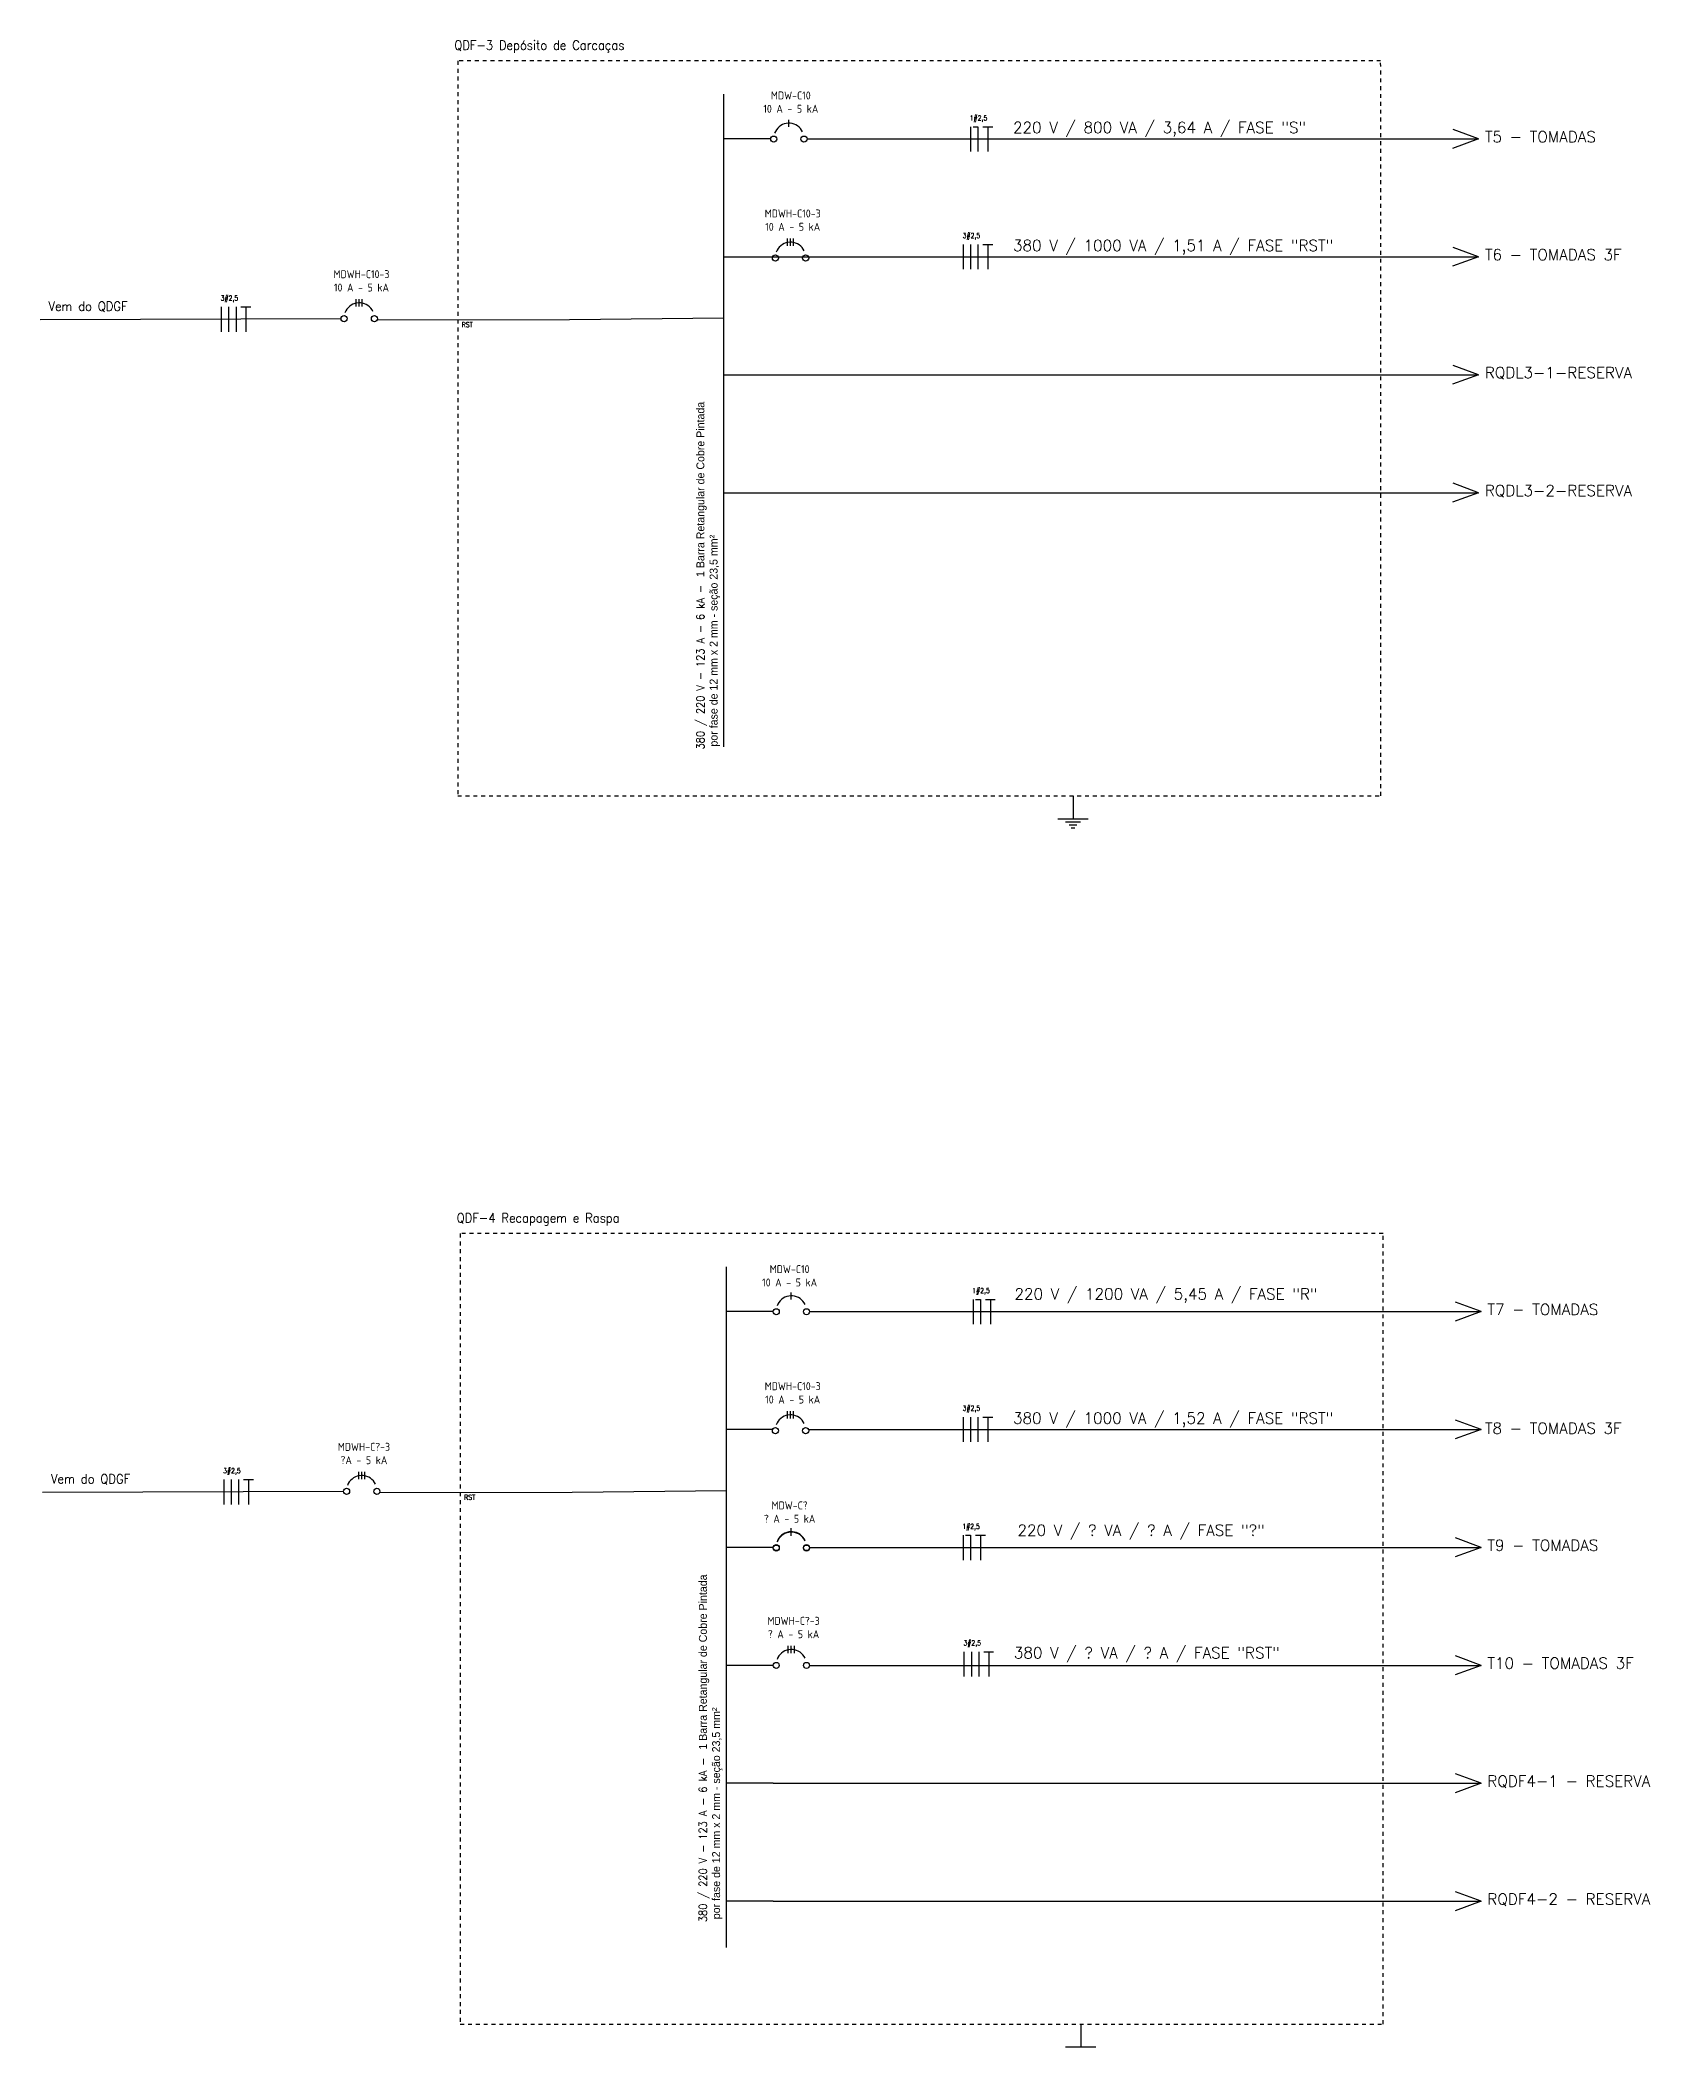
# Model space of a CAD drawing. Extents: x 196 to 641, y -49 to 322.
# Drawn here: x 523.6 to 564.6, y 75.4 to 126.6 of the extents above; entities that cross this region are included whole.
import ezdxf

# ---------------------------------------------------------------- set-up
doc = ezdxf.new("R2010")
doc.units = 0
doc.header["$MEASUREMENT"] = 0
doc.linetypes.add('DASHED2', pattern=[0.375, 0.25, -0.125])
for name, color, linetype in [('ELET_UNIFILAR_TEXTO', 4, 'Continuous'), ('ELET_UNIFILAR_TEXTO2', 4, 'Continuous'), ('ELT_UNIFILAR_DESENHO', 5, 'Continuous')]:
    doc.layers.add(name, color=color, linetype=linetype)
doc.styles.add('textstyle4', font='arial.ttf')
doc.styles.add('textstyle5', font='')
doc.styles.add('textstyle7', font='romans__.ttf')
doc.styles.get('textstyle5').set_extended_font_data('Standard')

msp = doc.modelspace()

# ---------------------------------------------------------------- linework, layer by layer
at = {"layer": 'ELT_UNIFILAR_DESENHO', "linetype": 'DASHED2', "ltscale": 0.05}
for p, q in [((557.761, 126.054), (534.222, 126.054)), ((534.222, 126.054), (534.222, 107.31)), ((557.769, 107.31), (557.761, 126.054)), ((534.222, 107.31), (557.769, 107.31)), ((557.825, 96.147), (534.285, 96.147)), ((534.285, 96.147), (534.285, 75.988)), ((557.829, 75.988), (557.825, 96.147)), ((534.285, 75.988), (557.829, 75.988))]:
    msp.add_line(p, q, dxfattribs=at)
at = {"layer": 'ELT_UNIFILAR_DESENHO'}
for p, q in [((541.011, 108.559), (541.011, 125.209)), ((542.668, 124.375), (542.668, 124.556)), ((547.301, 124.374), (547.301, 123.743)), ((547.365, 124.374), (547.491, 124.374)), ((547.491, 124.374), (547.491, 123.743)), ((547.616, 124.374), (547.869, 124.374)), ((547.743, 124.374), (547.743, 123.743)), ((542.205, 124.066), (541.011, 124.066)), ((543.131, 124.066), (560.258, 124.066)), ((560.258, 124.066), (559.597, 123.824)), ((560.258, 124.066), (559.607, 124.307)), ((542.632, 121.342), (542.632, 121.523)), ((542.709, 121.342), (542.709, 121.523)), ((542.787, 121.342), (542.787, 121.523)), ((547.112, 121.374), (547.112, 120.742)), ((547.301, 121.374), (547.301, 120.742)), ((547.491, 121.374), (547.491, 120.742)), ((547.616, 121.374), (547.869, 121.374)), ((547.743, 121.374), (547.743, 120.742)), ((560.258, 121.058), (559.607, 121.299)), ((541.011, 121.058), (560.258, 121.058)), ((560.258, 121.058), (559.597, 120.817)), ((528.19, 119.779), (528.19, 119.147)), ((528.38, 119.779), (528.38, 119.147)), ((528.569, 119.779), (528.569, 119.147)), ((528.695, 119.779), (528.947, 119.779)), ((528.821, 119.779), (528.821, 119.147)), ((531.634, 119.795), (531.634, 119.976)), ((531.711, 119.795), (531.711, 119.976)), ((531.788, 119.795), (531.788, 119.976)), ((523.573, 119.463), (531.248, 119.486)), ((532.168, 119.45), (537.076, 119.463)), ((537.076, 119.463), (541.011, 119.5)), ((560.258, 118.05), (559.607, 118.291)), ((541.011, 118.05), (560.258, 118.05)), ((560.258, 118.05), (559.597, 117.809)), ((560.258, 115.043), (559.607, 115.283)), ((541.011, 115.043), (560.258, 115.043)), ((560.258, 115.043), (559.597, 114.801)), ((549.916, 107.31), (549.916, 106.728)), ((549.53, 106.728), (550.302, 106.728)), ((549.723, 106.651), (550.109, 106.651)), ((549.82, 106.574), (550.013, 106.574)), ((549.868, 106.497), (549.964, 106.497)), ((541.075, 77.937), (541.075, 95.302)), ((542.731, 94.468), (542.731, 94.648)), ((542.731, 94.468), (542.731, 94.648)), ((547.365, 94.467), (547.365, 93.835)), ((547.428, 94.467), (547.555, 94.467)), ((547.555, 94.467), (547.555, 93.835)), ((547.68, 94.467), (547.933, 94.467)), ((547.807, 94.467), (547.807, 93.835)), ((560.321, 94.159), (559.67, 94.399)), ((542.268, 94.159), (541.075, 94.159)), ((543.195, 94.159), (560.321, 94.159)), ((560.321, 94.159), (559.661, 93.917)), ((542.632, 91.435), (542.632, 91.616)), ((542.709, 91.435), (542.709, 91.616)), ((542.787, 91.435), (542.787, 91.616)), ((542.268, 91.151), (541.075, 91.151)), ((543.195, 91.151), (560.321, 91.151)), ((547.112, 91.467), (547.112, 90.835)), ((547.301, 91.467), (547.301, 90.835)), ((547.491, 91.467), (547.491, 90.835)), ((547.616, 91.467), (547.869, 91.467)), ((547.743, 91.467), (547.743, 90.835)), ((560.321, 91.151), (559.661, 90.91)), ((560.321, 91.151), (559.67, 91.392)), ((523.637, 89.556), (531.312, 89.579)), ((528.254, 89.872), (528.254, 89.24)), ((528.443, 89.872), (528.443, 89.24)), ((528.633, 89.872), (528.633, 89.24)), ((528.758, 89.872), (529.011, 89.872)), ((528.885, 89.872), (528.885, 89.24)), ((531.698, 89.888), (531.698, 90.068)), ((531.775, 89.888), (531.775, 90.068)), ((531.852, 89.888), (531.852, 90.068)), ((537.139, 89.556), (541.075, 89.593)), ((532.232, 89.543), (537.139, 89.556)), ((542.731, 88.453), (542.731, 88.633)), ((542.731, 88.453), (542.731, 88.633)), ((542.731, 88.443), (542.731, 88.623)), ((542.731, 88.443), (542.731, 88.623)), ((542.268, 88.143), (541.075, 88.143)), ((543.195, 88.143), (560.321, 88.143)), ((547.112, 88.452), (547.112, 87.82)), ((547.175, 88.452), (547.301, 88.452)), ((547.301, 88.452), (547.301, 87.82)), ((547.427, 88.452), (547.68, 88.452)), ((547.553, 88.452), (547.553, 87.82)), ((560.321, 88.143), (559.661, 87.902)), ((560.321, 88.143), (559.67, 88.384)), ((542.654, 85.45), (542.654, 85.63)), ((542.731, 85.45), (542.731, 85.63)), ((542.808, 85.45), (542.808, 85.63)), ((547.134, 85.482), (547.134, 84.85)), ((547.323, 85.482), (547.323, 84.85)), ((547.513, 85.482), (547.513, 84.85)), ((547.638, 85.482), (547.891, 85.482)), ((547.765, 85.482), (547.765, 84.85)), ((542.268, 85.135), (541.075, 85.135)), ((543.195, 85.135), (560.321, 85.135)), ((560.321, 85.135), (559.661, 84.894)), ((560.321, 85.135), (559.67, 85.376)), ((542.268, 82.128), (541.075, 82.128)), ((542.268, 82.128), (560.321, 82.128)), ((560.321, 82.128), (559.661, 81.886)), ((560.321, 82.128), (559.67, 82.368)), ((560.321, 79.12), (559.67, 79.361)), ((542.268, 79.12), (541.075, 79.12)), ((542.268, 79.12), (560.321, 79.12)), ((560.321, 79.12), (559.661, 78.879)), ((550.113, 75.988), (550.113, 75.406)), ((549.727, 75.406), (550.5, 75.406))]:
    msp.add_line(p, q, dxfattribs=at)
for points in [[(543.018, 124.242), (542.993, 124.287), (542.963, 124.328), (542.928, 124.364), (542.889, 124.396), (542.846, 124.422), (542.8, 124.442), (542.751, 124.456), (542.701, 124.464), (542.651, 124.465), (542.6, 124.46), (542.551, 124.448), (542.504, 124.429), (542.46, 124.405), (542.419, 124.375), (542.383, 124.34), (542.351, 124.301), (542.325, 124.258), (542.305, 124.211)], [(543.059, 121.21), (543.035, 121.254), (543.005, 121.295), (542.97, 121.331), (542.931, 121.363), (542.888, 121.389), (542.841, 121.409), (542.793, 121.423), (542.743, 121.431), (542.693, 121.432), (542.642, 121.427), (542.593, 121.415), (542.546, 121.396), (542.502, 121.372), (542.461, 121.342), (542.425, 121.307), (542.393, 121.268), (542.367, 121.225), (542.347, 121.178)], [(532.061, 119.662), (532.037, 119.707), (532.007, 119.748), (531.972, 119.784), (531.933, 119.816), (531.889, 119.842), (531.843, 119.862), (531.795, 119.876), (531.745, 119.884), (531.694, 119.885), (531.644, 119.88), (531.595, 119.868), (531.548, 119.849), (531.504, 119.825), (531.463, 119.795), (531.426, 119.76), (531.395, 119.721), (531.368, 119.678), (531.348, 119.631)], [(543.081, 94.335), (543.057, 94.38), (543.027, 94.42), (542.992, 94.457), (542.953, 94.489), (542.91, 94.515), (542.863, 94.535), (542.815, 94.549), (542.765, 94.557), (542.714, 94.558), (542.664, 94.552), (542.615, 94.54), (542.568, 94.522), (542.524, 94.498), (542.483, 94.468), (542.447, 94.433), (542.415, 94.394), (542.389, 94.351), (542.368, 94.304)], [(543.059, 91.302), (543.035, 91.347), (543.005, 91.387), (542.97, 91.424), (542.931, 91.456), (542.888, 91.482), (542.841, 91.502), (542.793, 91.516), (542.743, 91.524), (542.693, 91.525), (542.642, 91.52), (542.593, 91.508), (542.546, 91.489), (542.502, 91.465), (542.461, 91.435), (542.425, 91.4), (542.393, 91.361), (542.367, 91.318), (542.347, 91.271)], [(532.125, 89.755), (532.1, 89.8), (532.071, 89.84), (532.036, 89.877), (531.996, 89.909), (531.953, 89.935), (531.907, 89.955), (531.858, 89.969), (531.808, 89.977), (531.758, 89.978), (531.708, 89.972), (531.659, 89.96), (531.612, 89.942), (531.567, 89.918), (531.527, 89.888), (531.49, 89.853), (531.458, 89.814), (531.432, 89.77), (531.412, 89.724)], [(543.081, 88.32), (543.057, 88.364), (543.027, 88.405), (542.992, 88.441), (542.953, 88.473), (542.91, 88.499), (542.863, 88.52), (542.815, 88.534), (542.765, 88.541), (542.714, 88.542), (542.664, 88.537), (542.615, 88.525), (542.568, 88.507), (542.524, 88.482), (542.483, 88.453), (542.447, 88.418), (542.415, 88.378), (542.389, 88.335), (542.368, 88.289)], [(543.081, 88.31), (543.057, 88.354), (543.027, 88.395), (542.992, 88.431), (542.953, 88.463), (542.91, 88.489), (542.863, 88.509), (542.815, 88.524), (542.765, 88.531), (542.714, 88.532), (542.664, 88.527), (542.615, 88.515), (542.568, 88.497), (542.524, 88.472), (542.483, 88.442), (542.447, 88.407), (542.415, 88.368), (542.389, 88.325), (542.368, 88.279)], [(543.081, 85.317), (543.057, 85.362), (543.027, 85.402), (542.992, 85.439), (542.953, 85.47), (542.909, 85.497), (542.863, 85.517), (542.815, 85.531), (542.765, 85.539), (542.714, 85.54), (542.664, 85.534), (542.615, 85.522), (542.568, 85.504), (542.524, 85.48), (542.483, 85.45), (542.446, 85.415), (542.415, 85.376), (542.389, 85.332), (542.368, 85.286)]]:
    msp.add_lwpolyline(points, dxfattribs=at)
for centre in [(542.282, 124.061), (543.054, 124.061), (542.324, 121.028), (543.096, 121.028), (531.325, 119.481), (532.098, 119.481), (542.346, 94.154), (543.118, 94.154), (542.324, 91.121), (543.096, 91.121), (531.389, 89.574), (532.161, 89.574), (542.346, 88.138), (542.346, 88.128), (543.118, 88.138), (543.118, 88.128), (542.345, 85.135), (543.118, 85.135)]:
    msp.add_circle(centre, 0.0772, dxfattribs=at)

# ---------------------------------------------------------------- texts
at = {"layer": 'ELET_UNIFILAR_TEXTO', "attachment_point": 1, "style": 'textstyle5'}
for s, insert, char_height, width in [('QDF-3 Depósito de Carcaças', (534.135, 126.574), 0.23696, 7.18793), ('\\A1;\\pxqc;1#2,5', (547.01, 124.664), 0.12638, 0.9874), ('\\A1;3#2,5', (547.098, 121.664), 0.1264, 0.9874), ('\\A1;3#2,5', (528.176, 120.069), 0.1264, 0.9874), ('QDF-4 Recapagem e Raspa', (534.198, 96.666), 0.23696, 7.18793), ('\\A1;\\pxqc;1#2,5', (547.074, 94.757), 0.12638, 0.9874), ('\\A1;3#2,5', (547.098, 91.757), 0.1264, 0.9874), ('\\A1;3#2,5', (528.24, 90.162), 0.1264, 0.9874), ('\\A1;\\pxqc;1#2,5', (546.82, 88.741), 0.12638, 0.9874), ('\\A1;3#2,5', (547.12, 85.772), 0.1264, 0.9874)]:
    msp.add_mtext(s, dxfattribs=dict(at, insert=insert, char_height=char_height, width=width))
at = {"layer": 'ELET_UNIFILAR_TEXTO', "char_height": 0.20406, "width": 3.87486, "attachment_point": 8, "line_spacing_factor": 0.6, "style": 'textstyle4'}
for s, insert in [('\\pxsm1;{\\Fisocp|c0;MDW-C10\\P\\Fisocp2|c0;10 A - 5 kA}', (542.718, 124.731)), ('\\pxsm1;{\\Fisocp|c0;MDWH-C10-3\\P\\Fisocp2|c0;10 A - 5 kA}', (542.766, 121.721)), ('\\pxsm1;{\\Fisocp|c0;MDWH-C10-3\\P\\Fisocp2|c0;10 A - 5 kA}', (531.768, 120.173)), ('\\pxsm1;{\\Fisocp|c0;MDW-C10\\P\\Fisocp2|c0;10 A - 5 kA}', (542.687, 94.798)), ('\\pxsm1;{\\Fisocp|c0;MDWH-C10-3\\P\\Fisocp2|c0;10 A - 5 kA}', (542.766, 91.813)), ('\\pxsm1;{\\Fisocp|c0;MDWH-C?-3\\P\\Fisocp2|c0;?A - 5 kA}', (531.831, 90.266)), ('\\pxsm1;{\\Fisocp|c0;MDW-C?\\P\\Fisocp2|c0;? A - 5 kA}', (542.687, 88.772)), ('\\pxsm1;{\\Fisocp|c0;MDWH-C?-3\\P\\Fisocp2|c0;? A - 5 kA}', (542.788, 85.828))]:
    msp.add_mtext(s, dxfattribs=dict(at, insert=insert))
at = {"layer": 'ELET_UNIFILAR_TEXTO', "attachment_point": 1, "style": 'textstyle5'}
for s, insert, char_height in [('Vem do QDGF', (523.786, 119.917), 0.23696), ('RST', (534.324, 119.392), 0.1264), ('RST', (534.324, 119.392), 0.1264), ('Vem do QDGF', (523.85, 90.01), 0.23696), ('RST', (534.388, 89.485), 0.1264), ('RST', (534.388, 89.485), 0.1264)]:
    msp.add_mtext(s, dxfattribs=dict(at, insert=insert, char_height=char_height))
at = {"layer": 'ELET_UNIFILAR_TEXTO', "char_height": 0.202345, "attachment_point": 1, "rotation": 90, "style": 'textstyle5'}
for insert in [(540.31, 108.493), (540.374, 78.586)]:
    msp.add_mtext('\\A1;380 / 220 V - 123 A - 6 kA - {\\A0;\\fArial|b0|i0|c0|p34; \\Ftxt|c0;1 Barra Retangular de Cobre Pintada\\P por fase de 12 mm x 2 mm - seção 23,5 mm\\fArial|b0|i0|c0|p34;²}', dxfattribs=dict(at, insert=insert))
at = {"layer": 'ELET_UNIFILAR_TEXTO2', "char_height": 0.28356, "attachment_point": 1, "style": 'textstyle7'}
for s, insert, width in [('220 V / 800 VA / 3,64 A / FASE "S"', (548.385, 124.498), 9.25609), ('T5 - TOMADAS', (560.419, 124.263), 4.65406), ('380 V / 1000 VA / 1,51 A / FASE "RST"', (548.385, 121.49), 9.90197), ('T6 - TOMADAS 3F', (560.419, 121.255), 4.35251), ('RQDL3-1-RESERVA', (560.419, 118.247), 3.00015), ('RQDL3-2-RESERVA', (560.419, 115.239), 3.00015), ('220 V / 1200 VA / 5,45 A / FASE "R"', (548.422, 94.749), 9.25609), ('T7 - TOMADAS', (560.483, 94.356), 4.65406), ('380 V / 1000 VA / 1,52 A / FASE "RST"', (548.385, 91.583), 9.90197), ('T8 - TOMADAS 3F', (560.419, 91.324), 4.65406), ('220 V / ? VA / ? A / FASE "?"', (548.499, 88.723), 9.25609), ('T9 - TOMADAS', (560.483, 88.34), 4.65406), ('380 V / ? VA / ? A / FASE "RST"', (548.407, 85.598), 9.90197), ('T10 - TOMADAS 3F', (560.483, 85.332), 4.65406), ('RQDF4-1 - RESERVA', (560.483, 82.325), 5.86014), ('RQDF4-2 - RESERVA', (560.483, 79.317), 6.32064)]:
    msp.add_mtext(s, dxfattribs=dict(at, insert=insert, width=width))

doc.saveas('drawing.dxf')
